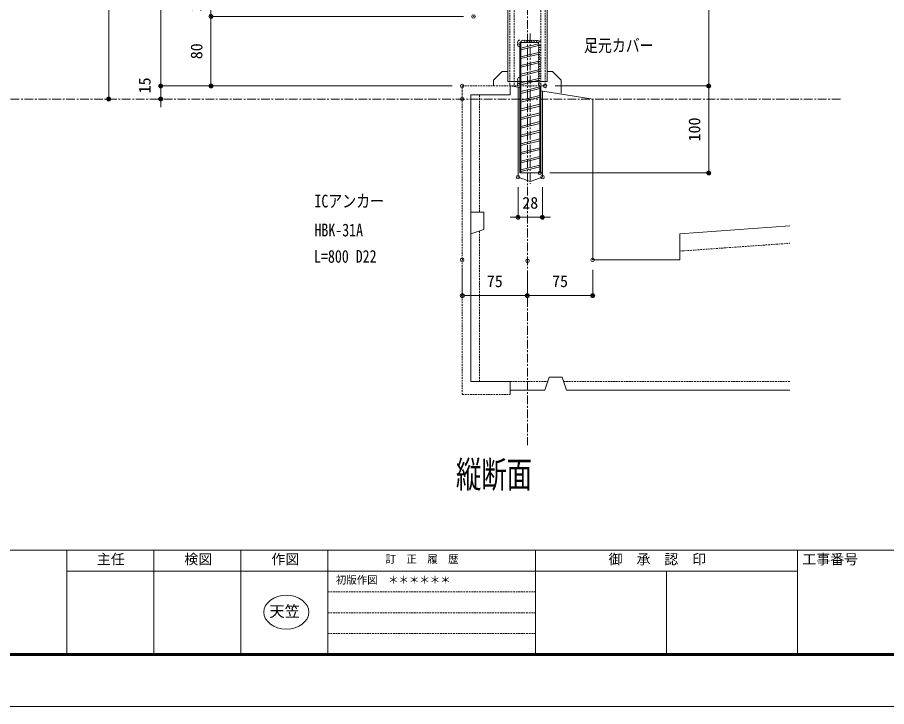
# Model space of a CAD drawing. Units: millimetres, scale not verified. Extents: x -1682 to 1682, y -1188 to 1188.
# Drawn here: x -683 to 316, y -1188 to -395 of the extents above; entities that cross this region are included whole.
import ezdxf
from ezdxf.enums import TextEntityAlignment as Align

# ---------------------------------------------------------------- set-up
doc = ezdxf.new("R2010")
doc.units = ezdxf.units.MM
doc.header["$LTSCALE"] = 8
doc.header["$PDMODE"] = 32
doc.header["$PDSIZE"] = 4
for name, pattern in [('USER1', [2, 1.25, -0.25, 0.25, -0.25]), ('USER3', [0.375, 0.25, -0.125]), ('USER4', [2.3, 2, -0.1, 0.1, -0.1])]:
    doc.linetypes.add(name, pattern=pattern)
for name, color, linetype, lineweight in [('0-0_0', 7, 'Continuous', 18), ('0-1_DEFPOINTS', 7, 'Continuous', 18), ('0-4_アンカー', 4, 'Continuous', 18), ('0-5_WAKU', 7, 'Continuous', 18), ('0-7_2躯体線', 4, 'Continuous', 18), ('0-8_3中心線', 2, 'USER1', 18), ('0-A_1手摺寸法', 7, 'Continuous', 18), ('1-0_KIJUN-A', 2, 'USER1', 18), ('1-2_2躯体隠れ', 6, 'USER3', 18)]:
    doc.layers.add(name, color=color, linetype=linetype, lineweight=lineweight)
doc.layers.add('0-3_MOJI', color=7, linetype='Continuous')
doc.styles.add('ＭＳ ゴシック', font='')
doc.styles.get('ＭＳ ゴシック').set_extended_font_data('MS Gothic')

# ---------------------------------------------------------------- blocks, each defined once
blk = doc.blocks.new('_ORIGIN2')
at = {"layer": '0-0_0'}
blk.add_line((-0.5, 0), (-1, 0), dxfattribs=at)
for radius in [0.5, 0.25]:
    blk.add_circle((0, 0), radius, dxfattribs=at)
blk = doc.blocks.new('D36')
at = {"layer": '0-1_DEFPOINTS'}
for p in [(3232.58, -2232.355), (3638.909, -2232.355)]:
    blk.add_point(p, dxfattribs=at)
at = {"layer": '0-A_1手摺寸法'}
blk.add_line((3232.58, -1121.955), (3232.58, -2227.755), dxfattribs=at)
at = {"layer": '0-A_1手摺寸法', "xscale": 4.6, "yscale": 4.6, "rotation": 270}
blk.add_blockref('_ORIGIN2', (3232.58, -2232.355), dxfattribs=at)
blk = doc.blocks.new('D37')
at = {"layer": '0-1_DEFPOINTS'}
for p in [(3292.342, -2217.355), (3638.909, -2217.355)]:
    blk.add_point(p, dxfattribs=at)
at = {"layer": '0-A_1手摺寸法'}
for p, q in [((3292.342, -1121.955), (3292.342, -2212.755)), ((3627.409, -2217.355), (3292.342, -2217.355))]:
    blk.add_line(p, q, dxfattribs=at)
at = {"layer": '0-A_1手摺寸法', "xscale": 4.6, "yscale": 4.6, "rotation": 270}
blk.add_blockref('_ORIGIN2', (3292.342, -2217.355), dxfattribs=at)
blk = doc.blocks.new('D38')
at = {"layer": '0-1_DEFPOINTS'}
for p in [(3638.909, -2217.355), (3292.342, -2232.355), (3638.909, -2232.355)]:
    blk.add_point(p, dxfattribs=at)
at = {"layer": '0-A_1手摺寸法'}
for p, q in [((3292.342, -2212.755), (3292.342, -2208.155)), ((3627.409, -2217.355), (3292.342, -2217.355)), ((3292.342, -2217.355), (3292.342, -2232.355)), ((3292.342, -2236.955), (3292.342, -2241.555))]:
    blk.add_line(p, q, dxfattribs=at)
at = {"layer": '0-A_1手摺寸法', "xscale": 4.6, "yscale": 4.6}
for p, rotation in [((3292.342, -2217.355), 270), ((3292.342, -2232.355), 90)]:
    blk.add_blockref('_ORIGIN2', p, dxfattribs=dict(at, rotation=rotation))
at = {"layer": '0-A_1手摺寸法', "style": 'ＭＳ ゴシック'}
blk.add_text('15', height=13.49, rotation=90, dxfattribs=at).set_placement((3284.724, -2225.858), align=Align.BOTTOM_LEFT)
blk = doc.blocks.new('D39')
at = {"layer": '0-1_DEFPOINTS'}
for p in [(3651.909, -2137.355), (3350.057, -2217.355), (3638.909, -2217.355)]:
    blk.add_point(p, dxfattribs=at)
at = {"layer": '0-A_1手摺寸法'}
for p, q in [((3640.409, -2137.355), (3350.057, -2137.355)), ((3350.057, -2141.955), (3350.057, -2212.755)), ((3627.409, -2217.355), (3350.057, -2217.355))]:
    blk.add_line(p, q, dxfattribs=at)
at = {"layer": '0-A_1手摺寸法', "xscale": 4.6, "yscale": 4.6}
for p, rotation in [((3350.057, -2137.355), 90), ((3350.057, -2217.355), 270)]:
    blk.add_blockref('_ORIGIN2', p, dxfattribs=dict(at, rotation=rotation))
at = {"layer": '0-A_1手摺寸法', "style": 'ＭＳ ゴシック'}
blk.add_text('80', height=13.49, rotation=90, dxfattribs=at).set_placement((3344.307, -2186.555), align=Align.BOTTOM_LEFT)
blk = doc.blocks.new('D45')
at = {"layer": '0-1_DEFPOINTS'}
for p in [(3734.159, -2217.355), (3922.372, -2217.355)]:
    blk.add_point(p, dxfattribs=at)
at = {"layer": '0-A_1手摺寸法'}
for p, q in [((3922.372, -1421.955), (3922.372, -2212.755)), ((3745.659, -2217.355), (3922.372, -2217.355))]:
    blk.add_line(p, q, dxfattribs=at)
at = {"layer": '0-A_1手摺寸法', "xscale": 4.6, "yscale": 4.6, "rotation": 270}
blk.add_blockref('_ORIGIN2', (3922.372, -2217.355), dxfattribs=at)
blk = doc.blocks.new('D46')
at = {"layer": '0-1_DEFPOINTS'}
for p in [(3638.909, -2417.355), (3713.909, -2418.547), (3713.909, -2458.563)]:
    blk.add_point(p, dxfattribs=at)
at = {"layer": '0-A_1手摺寸法'}
for p, q in [((3638.909, -2428.855), (3638.909, -2458.563)), ((3713.909, -2430.047), (3713.909, -2458.563)), ((3643.509, -2458.563), (3709.309, -2458.563))]:
    blk.add_line(p, q, dxfattribs=at)
at = {"layer": '0-A_1手摺寸法', "xscale": 4.6, "yscale": 4.6, "rotation": 180}
blk.add_blockref('_ORIGIN2', (3638.909, -2458.563), dxfattribs=at)
at = {"layer": '0-A_1手摺寸法', "xscale": 4.6, "yscale": 4.6}
blk.add_blockref('_ORIGIN2', (3713.909, -2458.563), dxfattribs=at)
at = {"layer": '0-A_1手摺寸法', "style": 'ＭＳ ゴシック'}
blk.add_text('75', height=13.49, dxfattribs=at).set_placement((3667.209, -2452.813), align=Align.BOTTOM_LEFT)
blk = doc.blocks.new('D47')
at = {"layer": '0-1_DEFPOINTS'}
for p in [(3788.909, -2417.355), (3713.909, -2418.547), (3788.909, -2458.563)]:
    blk.add_point(p, dxfattribs=at)
at = {"layer": '0-A_1手摺寸法'}
for p, q in [((3713.909, -2430.047), (3713.909, -2458.563)), ((3788.909, -2428.855), (3788.909, -2458.563)), ((3718.509, -2458.563), (3784.309, -2458.563))]:
    blk.add_line(p, q, dxfattribs=at)
at = {"layer": '0-A_1手摺寸法', "xscale": 4.6, "yscale": 4.6, "rotation": 180}
blk.add_blockref('_ORIGIN2', (3713.909, -2458.563), dxfattribs=at)
at = {"layer": '0-A_1手摺寸法', "xscale": 4.6, "yscale": 4.6}
blk.add_blockref('_ORIGIN2', (3788.909, -2458.563), dxfattribs=at)
at = {"layer": '0-A_1手摺寸法', "style": 'ＭＳ ゴシック'}
blk.add_text('75', height=13.49, dxfattribs=at).set_placement((3742.209, -2452.813), align=Align.BOTTOM_LEFT)
blk = doc.blocks.new('D52')
at = {"layer": '0-1_DEFPOINTS'}
for p in [(3350.057, -2107.355), (3651.909, -2107.355), (3651.909, -2137.355)]:
    blk.add_point(p, dxfattribs=at)
at = {"layer": '0-A_1手摺寸法'}
for p, q in [((3350.057, -2102.755), (3350.057, -2098.155)), ((3640.409, -2107.355), (3350.057, -2107.355)), ((3350.057, -2137.355), (3350.057, -2107.355)), ((3640.409, -2137.355), (3350.057, -2137.355)), ((3350.057, -2141.955), (3350.057, -2146.555))]:
    blk.add_line(p, q, dxfattribs=at)
at = {"layer": '0-A_1手摺寸法', "xscale": 4.6, "yscale": 4.6}
for p, rotation in [((3350.057, -2107.355), 270), ((3350.057, -2137.355), 90)]:
    blk.add_blockref('_ORIGIN2', p, dxfattribs=dict(at, rotation=rotation))
at = {"layer": '0-A_1手摺寸法', "style": 'ＭＳ ゴシック'}
blk.add_text('30', height=13.49, rotation=90, dxfattribs=at).set_placement((3344.307, -2131.555), align=Align.BOTTOM_LEFT)
blk = doc.blocks.new('D64')
at = {"layer": '0-1_DEFPOINTS'}
for p in [(3703.159, -2322.259), (3731.159, -2322.259), (3731.159, -2368.335)]:
    blk.add_point(p, dxfattribs=at)
at = {"layer": '0-A_1手摺寸法'}
for p, q in [((3703.159, -2333.759), (3703.159, -2368.335)), ((3731.159, -2333.759), (3731.159, -2368.335)), ((3698.559, -2368.335), (3693.959, -2368.335)), ((3703.159, -2368.335), (3731.159, -2368.335)), ((3735.759, -2368.335), (3740.359, -2368.335))]:
    blk.add_line(p, q, dxfattribs=at)
at = {"layer": '0-A_1手摺寸法', "xscale": 4.6, "yscale": 4.6}
blk.add_blockref('_ORIGIN2', (3703.159, -2368.335), dxfattribs=at)
at = {"layer": '0-A_1手摺寸法', "xscale": 4.6, "yscale": 4.6, "rotation": 180}
blk.add_blockref('_ORIGIN2', (3731.159, -2368.335), dxfattribs=at)
at = {"layer": '0-A_1手摺寸法', "style": 'ＭＳ ゴシック'}
blk.add_text('28', height=13.49, dxfattribs=at).set_placement((3707.959, -2362.585), align=Align.BOTTOM_LEFT)
blk = doc.blocks.new('D65')
at = {"layer": '0-1_DEFPOINTS'}
for p in [(3734.159, -2217.355), (3728.159, -2317.355), (3922.372, -2317.355)]:
    blk.add_point(p, dxfattribs=at)
at = {"layer": '0-A_1手摺寸法'}
for p, q in [((3745.659, -2217.355), (3922.372, -2217.355)), ((3922.372, -2221.955), (3922.372, -2312.755)), ((3739.659, -2317.355), (3922.372, -2317.355))]:
    blk.add_line(p, q, dxfattribs=at)
at = {"layer": '0-A_1手摺寸法', "xscale": 4.6, "yscale": 4.6}
for p, rotation in [((3922.372, -2217.355), 90), ((3922.372, -2317.355), 270)]:
    blk.add_blockref('_ORIGIN2', p, dxfattribs=dict(at, rotation=rotation))
at = {"layer": '0-A_1手摺寸法', "style": 'ＭＳ ゴシック'}
blk.add_text('100', height=13.49, rotation=90, dxfattribs=at).set_placement((3916.622, -2281.155), align=Align.BOTTOM_LEFT)

msp = doc.modelspace()

# ---------------------------------------------------------------- linework, layer by layer
at = {"layer": '0-0_0'}
for p, q in [((-119.024, 39.397), (-119.024, -468.847)), ((-74.024, 39.397), (-74.024, -468.847)), ((-135.651, -467.358), (-125.651, -457.358)), ((-119.024, -457.358), (-125.651, -457.358)), ((-74.024, -457.358), (-67.651, -457.358)), ((-57.651, -467.358), (-67.651, -457.358)), ((-135.651, -467.358), (-135.651, -473.894)), ((-57.651, -467.358), (-57.651, -482.164))]:
    msp.add_line(p, q, dxfattribs=at)
at = {"layer": '0-0_0', "linetype": 'USER4'}
msp.add_line((-119.024, -468.847), (-74.024, -468.847), dxfattribs=at)
at = {"layer": '0-0_0'}
msp.add_ellipse((-373.675, -1079.297), major_axis=(25.847, 0), ratio=0.755094, dxfattribs=at)
at = {"layer": '0-1_DEFPOINTS', "color": 5}
msp.add_lwpolyline([(-1682, 1188), (-1682, -1188), (1682, -1188)], dxfattribs=at)
at = {"layer": '0-4_アンカー', "linetype": 'USER3'}
for p, q in [((-116.774, 39.397), (-116.774, -473.894)), ((-111.774, 39.397), (-111.774, -473.894)), ((-81.274, 39.397), (-81.274, -473.894)), ((-76.274, 39.397), (-76.274, -473.894)), ((-76.274, -473.894), (-116.774, -473.894))]:
    msp.add_line(p, q, dxfattribs=at)
at = {"layer": '0-4_アンカー'}
for p, q in [((-105.274, -423.894), (-83.64, -423.894)), ((-105.274, -423.894), (-105.274, -573.894)), ((-104.274, -423.894), (-104.274, -573.894)), ((-83.764, -425.24), (-104.274, -430.368)), ((-83.795, -427.309), (-104.274, -432.429)), ((-83.752, -435.237), (-104.274, -440.368)), ((-83.468, -437.228), (-104.274, -442.429)), ((-83.499, -445.174), (-104.274, -450.368)), ((-83.735, -447.295), (-104.274, -452.429)), ((-83.784, -455.245), (-104.274, -460.368)), ((-83.779, -457.305), (-104.274, -462.429)), ((-83.718, -465.229), (-104.274, -470.368)), ((-83.425, -467.217), (-104.274, -472.429)), ((-82.274, -474.868), (-104.274, -480.368)), ((-82.274, -476.929), (-104.274, -482.429)), ((-82.274, -473.894), (-82.274, -573.894)), ((-81.274, -473.894), (-81.274, -573.894)), ((-82.274, -484.868), (-104.274, -490.368)), ((-82.274, -486.929), (-104.274, -492.429)), ((-82.274, -494.868), (-104.274, -500.368)), ((-82.274, -496.929), (-104.274, -502.429)), ((-82.274, -504.868), (-104.274, -510.368)), ((-82.274, -506.929), (-104.274, -512.429)), ((-82.274, -514.868), (-104.274, -520.368)), ((-82.274, -516.929), (-104.274, -522.429)), ((-82.274, -524.868), (-104.274, -530.368)), ((-82.274, -526.929), (-104.274, -532.429)), ((-82.274, -534.868), (-104.274, -540.368)), ((-82.274, -536.929), (-104.274, -542.429)), ((-82.274, -544.868), (-104.274, -550.368)), ((-82.274, -546.929), (-104.274, -552.429)), ((-82.274, -554.868), (-104.274, -560.368)), ((-82.274, -556.929), (-104.274, -562.429)), ((-82.274, -564.868), (-104.274, -570.368)), ((-82.274, -566.929), (-104.274, -572.429)), ((-105.274, -573.894), (-81.274, -573.894))]:
    msp.add_line(p, q, dxfattribs=at)
for centre, start, end in [((-105.274, -423.623), 90, 270), ((-105.274, -426.363), 147.23119, 270), ((-101.743, -423.894), 0, 180), ((-99.004, -423.894), 0, 122.76881), ((-96.264, -423.894), 0, 122.76881), ((-93.525, -423.894), 0, 122.76881), ((-90.785, -423.894), 0, 122.76881), ((-88.046, -423.894), 0, 122.76881), ((-85.306, -423.894), 22.73398, 122.76881), ((-81.274, -424.792), 90, 270), ((-81.274, -427.531), 147.23119, 270), ((-81.274, -430.271), 147.23119, 270), ((-81.274, -433.01), 147.23119, 270), ((-81.274, -435.75), 147.23119, 270), ((-81.274, -438.489), 147.23119, 270), ((-81.274, -441.229), 147.23119, 270), ((-81.274, -443.968), 147.23119, 270), ((-81.274, -446.708), 147.23119, 270), ((-81.274, -449.447), 147.23119, 270), ((-81.274, -452.187), 147.23119, 270), ((-81.274, -454.926), 147.23119, 270), ((-81.274, -457.666), 147.23119, 270), ((-81.274, -460.405), 147.23119, 270), ((-105.274, -466.424), 90, 270), ((-105.274, -469.164), 147.23119, 270), ((-81.274, -463.144), 147.23119, 270), ((-81.274, -465.884), 147.23119, 270), ((-81.274, -468.623), 147.23119, 270), ((-105.274, -471.903), 147.23119, 231.85813), ((-81.274, -471.363), 147.23119, 270)]:
    msp.add_arc(centre, 2.531, start, end, dxfattribs=at)
at = {"layer": '0-5_WAKU'}
for p, q in [((-1602, -1008), (1598, -1008)), ((-626, -1008), (-626, -1128)), ((-526, -1008), (-526, -1128)), ((-426, -1008), (-426, -1128)), ((-326, -1008), (-326, -1128)), ((-87.333, -1008), (-87.333, -1128)), ((214, -1008), (214, -1128)), ((-626, -1032), (-326, -1032)), ((-326, -1032), (-87.333, -1032)), ((-87.333, -1032), (214, -1032)), ((63.333, -1032), (63.333, -1128)), ((-1602.6, -1128.6), (1598.6, -1128.6)), ((-1602, -1128), (1598, -1128)), ((-1601.4, -1127.4), (1597.4, -1127.4)), ((-1600.8, -1126.8), (1596.8, -1126.8)), ((-1603.2, -1129.2), (1599.2, -1129.2))]:
    msp.add_line(p, q, dxfattribs=at)
at = {"layer": '0-5_WAKU', "linetype": 'USER3'}
for p, q in [((-326, -1056), (-87.333, -1056)), ((-326, -1080), (-87.333, -1080)), ((-326, -1104), (-87.333, -1104))]:
    msp.add_line(p, q, dxfattribs=at)
at = {"layer": '0-7_2躯体線'}
for p, q in [((-116.524, -473.894), (-105.274, -475.67)), ((-116.524, -473.894), (-116.524, -483.894)), ((-107.274, -475.354), (-107.274, -578.798)), ((-81.274, -479.459), (-21.524, -488.894)), ((-161.524, -813.894), (-161.524, -483.894)), ((-161.524, -483.894), (-116.524, -483.894)), ((-79.274, -479.775), (-79.274, -578.798)), ((-21.524, -673.894), (-21.524, -488.894)), ((-93.274, -583.894), (-107.274, -578.798)), ((-93.274, -583.894), (-79.274, -578.798)), ((-161.524, -618.894), (-146.524, -618.894)), ((-146.524, -638.894), (-146.524, -618.894)), ((-161.524, -643.894), (-146.524, -638.894)), ((78.476, -643.894), (205.211, -634.841)), ((-71.524, -808.894), (-76.524, -823.894)), ((-71.524, -808.894), (-56.524, -808.894)), ((-56.524, -808.894), (-51.524, -823.894)), ((-161.524, -813.894), (-116.524, -813.894)), ((-116.524, -813.894), (-116.524, -828.894)), ((-116.524, -823.894), (-76.524, -823.894)), ((-51.524, -823.894), (205.211, -823.894))]:
    msp.add_line(p, q, dxfattribs=at)
msp.add_lwpolyline([(-21.524, -673.894), (78.476, -673.894), (78.476, -643.894)], dxfattribs=at)
at = {"layer": '0-8_3中心線'}
for p, q in [((-96.524, 657.955), (-96.524, -887.018)), ((-93.274, -413.654), (-93.274, -586.293))]:
    msp.add_line(p, q, dxfattribs=at)
at = {"layer": '1-0_KIJUN-A'}
msp.add_line((-1362.66, -488.894), (264.192, -488.894), dxfattribs=at)
at = {"layer": '1-2_2躯体隠れ'}
for p, q in [((-171.524, -828.894), (-171.524, -473.894)), ((-171.524, -473.894), (-116.524, -473.894)), ((-151.524, -618.894), (-151.524, -483.894)), ((-151.524, -813.894), (-151.524, -640.56)), ((78.476, -663.894), (205.211, -654.841)), ((-116.524, -813.894), (-73.19, -813.894)), ((-54.857, -813.894), (205.211, -813.894)), ((-171.524, -828.894), (-116.524, -828.894))]:
    msp.add_line(p, q, dxfattribs=at)

# ---------------------------------------------------------------- block references
at = {"layer": '0-A_1手摺寸法'}
for name in ['D36', 'D37', 'D45', 'D52', 'D39', 'D38', 'D65', 'D64', 'D46', 'D47']:
    msp.add_blockref(name, (-3810.432, 1743.461), dxfattribs=at)

# ---------------------------------------------------------------- texts
at = {"layer": '0-0_0', "style": 'ＭＳ ゴシック'}
for s, height, width, p in [('足元カバー', 14.66, 0.8, (-31.506, -439.015)), ('ICアンカー ', 14.66, 0.8, (-341.354, -617.99)), ('HBK-31A', 14.66, 0.8, (-341.354, -651.323)), ('L=800 D22', 14.66, 0.8, (-341.781, -681.658)), ('縦断面', 30.55, 0.7, (-178.73, -945.328))]:
    msp.add_text(s, height=height, dxfattribs=dict(at, width=width)).set_placement(p, align=Align.BOTTOM_LEFT)
at = {"layer": '0-3_MOJI', "style": 'ＭＳ ゴシック'}
for s, height, p in [('主任', 11.73, (-591.395, -1027.794)), ('検図', 11.73, (-490.862, -1027.794)), ('作図', 11.73, (-390.862, -1027.794)), ('訂\u3000正\u3000履\u3000歴', 8.798, (-259.675, -1025.283)), ('御  承  認  印', 11.73, (-3.106, -1027.794)), ('工事番号', 11.73, (219.508, -1027.794)), ('初版作図\u3000＊＊＊＊＊＊', 8.798, (-316.735, -1049.283)), ('天笠', 12.9, (-393.167, -1088.655))]:
    msp.add_text(s, height=height, dxfattribs=at).set_placement(p, align=Align.BOTTOM_LEFT)

doc.saveas('drawing.dxf')
